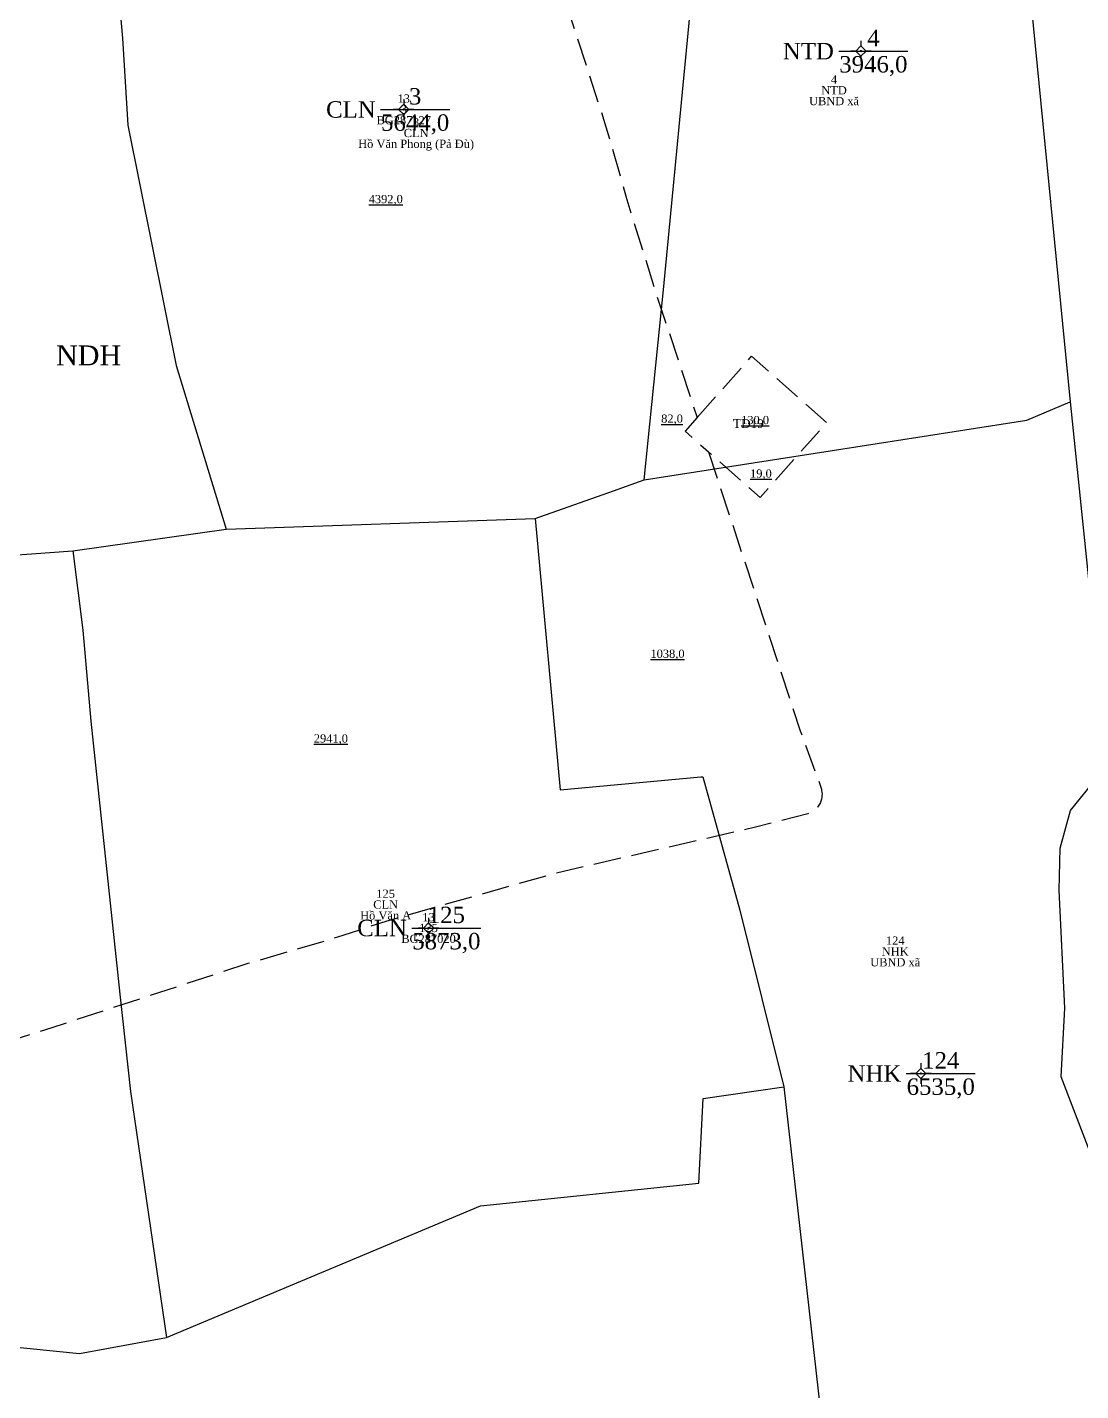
# Model space of a CAD drawing. Header units: metres. Extents: x 543340 to 549474, y 1840490 to 1845220.
# Drawn here: x 547468.8 to 547597, y 1841826.2 to 1841992.2 of the extents above; entities that cross this region are included whole.
import ezdxf
from ezdxf.enums import TextEntityAlignment as Align

# ---------------------------------------------------------------- set-up
doc = ezdxf.new("R2010")
doc.units = ezdxf.units.M
doc.header["$MEASUREMENT"] = 0
doc.linetypes.add('DGN Style 3', pattern=[4.697227, 3.355162, -1.342065])
for name, color, linetype, lineweight in [('Level 10', 7, 'Continuous', 0), ('Level 11', 7, 'Continuous', 0), ('Level 13', 7, 'Continuous', 0), ('Level 15', 7, 'Continuous', 0), ('Level 19', 7, 'Continuous', 0), ('Level 2', 7, 'Continuous', 0), ('Level 28', 7, 'Continuous', 0), ('Level 30', 7, 'Continuous', 0), ('Level 4', 7, 'Continuous', 0), ('Level 5', 7, 'Continuous', 0)]:
    doc.layers.add(name, color=color, linetype=linetype, lineweight=lineweight)
doc.styles.add('Style-Times New Roman', font='times.ttf')

# ---------------------------------------------------------------- blocks, each defined once
blk = doc.blocks.new('CENTRD')
at = {"layer": 'Level 11', "linetype": 'Continuous', "lineweight": 0}
h = blk.add_hatch(color=1, dxfattribs=at)
edge = h.paths.add_edge_path()
edge.add_arc((0, 0), 1.5, 0, 360)
at = {"layer": 'Level 11', "color": 1, "linetype": 'Continuous', "lineweight": 0}
for p, q in [((-6.25, 0), (-12.5, 0)), ((0, 6.25), (-6.25, 0)), ((-6.25, 0), (0, -6.25)), ((0, 12.5), (0, 6.25)), ((6.25, 0), (0, 6.25)), ((0, -6.25), (6.25, 0)), ((12.5, 0), (6.25, 0)), ((0, -6.25), (0, -12.5))]:
    blk.add_line(p, q, dxfattribs=at)
blk = doc.blocks.new('N_THUA_200')
at = {"layer": 'Level 13', "color": 1, "linetype": 'Continuous', "lineweight": 0}
blk.add_line((-2.81, 0), (5.6, 0), dxfattribs=at)
at = {"layer": 'Level 13', "color": 5, "linetype": 'Continuous', "lineweight": 0, "style": 'Style-Times New Roman'}
blk.add_text('3', height=2, dxfattribs=at).set_placement((1.39, 1.6), align=Align.MIDDLE_CENTER)
at = {"layer": 'Level 2', "color": 3, "linetype": 'Continuous', "lineweight": 0, "style": 'Style-Times New Roman'}
blk.add_text('CLN', height=2, dxfattribs=at).set_placement((-3.41, 0), align=Align.MIDDLE_RIGHT)
at = {"layer": 'Level 4', "color": 1, "linetype": 'Continuous', "lineweight": 0, "style": 'Style-Times New Roman'}
blk.add_text('5644,0', height=2, dxfattribs=at).set_placement((1.39, -1.6), align=Align.MIDDLE_CENTER)
blk = doc.blocks.new('N_THUA_201')
at = {"layer": 'Level 13', "color": 1, "linetype": 'Continuous', "lineweight": 0}
blk.add_line((-2.7, 0), (5.71, 0), dxfattribs=at)
at = {"layer": 'Level 13', "color": 5, "linetype": 'Continuous', "lineweight": 0, "style": 'Style-Times New Roman'}
blk.add_text('4', height=2, dxfattribs=at).set_placement((1.51, 1.6), align=Align.MIDDLE_CENTER)
at = {"layer": 'Level 2', "color": 3, "linetype": 'Continuous', "lineweight": 0, "style": 'Style-Times New Roman'}
blk.add_text('NTD', height=2, dxfattribs=at).set_placement((-3.3, 0), align=Align.MIDDLE_RIGHT)
at = {"layer": 'Level 4', "color": 1, "linetype": 'Continuous', "lineweight": 0, "style": 'Style-Times New Roman'}
blk.add_text('3946,0', height=2, dxfattribs=at).set_placement((1.51, -1.6), align=Align.MIDDLE_CENTER)
blk = doc.blocks.new('N_THUA_220')
at = {"layer": 'Level 13', "color": 1, "linetype": 'Continuous', "lineweight": 0}
blk.add_line((-1.78, 0), (6.63, 0), dxfattribs=at)
at = {"layer": 'Level 13', "color": 5, "linetype": 'Continuous', "lineweight": 0, "style": 'Style-Times New Roman'}
blk.add_text('124', height=2, dxfattribs=at).set_placement((2.42, 1.6), align=Align.MIDDLE_CENTER)
at = {"layer": 'Level 2', "color": 3, "linetype": 'Continuous', "lineweight": 0, "style": 'Style-Times New Roman'}
blk.add_text('NHK', height=2, dxfattribs=at).set_placement((-2.38, 0), align=Align.MIDDLE_RIGHT)
at = {"layer": 'Level 4', "color": 1, "linetype": 'Continuous', "lineweight": 0, "style": 'Style-Times New Roman'}
blk.add_text('6535,0', height=2, dxfattribs=at).set_placement((2.42, -1.6), align=Align.MIDDLE_CENTER)
blk = doc.blocks.new('N_THUA_221')
at = {"layer": 'Level 13', "color": 1, "linetype": 'Continuous', "lineweight": 0}
blk.add_line((-2.04, 0), (6.37, 0), dxfattribs=at)
at = {"layer": 'Level 13', "color": 5, "linetype": 'Continuous', "lineweight": 0, "style": 'Style-Times New Roman'}
blk.add_text('125', height=2, dxfattribs=at).set_placement((2.17, 1.6), align=Align.MIDDLE_CENTER)
at = {"layer": 'Level 2', "color": 3, "linetype": 'Continuous', "lineweight": 0, "style": 'Style-Times New Roman'}
blk.add_text('CLN', height=2, dxfattribs=at).set_placement((-2.64, 0), align=Align.MIDDLE_RIGHT)
at = {"layer": 'Level 4', "color": 1, "linetype": 'Continuous', "lineweight": 0, "style": 'Style-Times New Roman'}
blk.add_text('5873,0', height=2, dxfattribs=at).set_placement((2.17, -1.6), align=Align.MIDDLE_CENTER)

msp = doc.modelspace()

# ---------------------------------------------------------------- linework, layer by layer
at = {"layer": 'Level 10', "color": 7, "lineweight": 0}
for p, q in [((547493, 1841931.12), (547530.61, 1841932.41)), ((547474.35, 1841928.48), (547493, 1841931.12))]:
    msp.add_line(p, q, dxfattribs=at)
at = {"layer": 'Level 10', "color": 7, "lineweight": 0, "flags": 128}
for points in [[(547564.03, 1842041.5), (547590.98, 1841994.93), (547595.73, 1841946.64)], [(547543.9, 1841937.15), (547546.23, 1841960.26), (547549.85, 1841997.89), (547540.05, 1842033.32)], [(547478.88, 1842008.28), (547479.43, 1842001.91), (547480.38, 1841990.91), (547481.02, 1841980.3), (547486.91, 1841951.03), (547493, 1841931.12)], [(547543.9, 1841937.15), (547590.45, 1841944.38), (547595.73, 1841946.64)], [(547595.73, 1841946.64), (547598.36, 1841921.51), (547613.02, 1841916.73)], [(547530.61, 1841932.41), (547540.14, 1841935.81), (547543.9, 1841937.15)], [(547530.61, 1841932.41), (547533.68, 1841899.4), (547550.8, 1841900.97), (547551.04, 1841900.99), (547555.53, 1841884.74), (547560.89, 1841863.24)], [(547440.24, 1841924.51), (547453.59, 1841927), (547474.35, 1841928.48)], [(547474.35, 1841928.48), (547475.55, 1841918.81), (547476.52, 1841907.77), (547480.07, 1841874.52), (547481.34, 1841862.65), (547485.74, 1841832.73)], [(547599.26, 1841852.42), (547594.63, 1841864.46), (547595.11, 1841872.8), (547594.4, 1841887.18), (547594.52, 1841892.3), (547595.8, 1841896.86), (547599.07, 1841900.92)], [(547485.74, 1841832.73), (547523.96, 1841848.76), (547550.56, 1841851.51), (547551.05, 1841861.81), (547560.89, 1841863.24)], [(547560.89, 1841863.24), (547569.29, 1841788.85), (547583.09, 1841783.07), (547587.07, 1841796.52), (547591.84, 1841801.44), (547592.62, 1841803.79), (547593.7, 1841807.68), (547594.8, 1841813.99), (547597.9, 1841818.46)], [(547446.57, 1841846.02), (547453.46, 1841835.38), (547463.12, 1841831.98), (547475.16, 1841830.78), (547485.74, 1841832.73)]]:
    msp.add_lwpolyline(points, dxfattribs=at)
at = {"layer": 'Level 30', "color": 5, "linetype": 'DGN Style 3', "lineweight": 13, "flags": 128}
for points in [[(547551.73, 1841940.52), (547562.89, 1841906.57), (547565.18, 1841900.34), (547565.46, 1841899.46), (547565.49, 1841899.33), (547565.53, 1841899.06), (547565.54, 1841898.92), (547565.53, 1841898.66), (547565.52, 1841898.52), (547565.47, 1841898.26), (547565.44, 1841898.13), (547565.35, 1841897.87), (547565.23, 1841897.63), (547565.16, 1841897.51), (547565, 1841897.3), (547564.92, 1841897.19), (547564.73, 1841897), (547564.52, 1841896.83), (547564.3, 1841896.69), (547564.07, 1841896.57), (547563.82, 1841896.48), (547557.43, 1841894.83), (547533.19, 1841889.26), (547512.44, 1841883.38), (547507.2, 1841881.65), (547504.63, 1841880.86), (547495.65, 1841878.24), (547471.78, 1841870.42), (547458.1, 1841866.11), (547445.39, 1841861.41), (547445.24, 1841861.37), (547445.09, 1841861.35), (547444.94, 1841861.35), (547444.79, 1841861.36), (547444.64, 1841861.4), (547444.49, 1841861.45), (547444.35, 1841861.52), (547444.22, 1841861.6), (547444.1, 1841861.7), (547444, 1841861.81), (547443.9, 1841861.94), (547443.83, 1841862.07), (547443.77, 1841862.21), (547443.72, 1841862.35), (547440.73, 1841874.8), (547439.5, 1841878.95), (547433.96, 1841896.43), (547430.17, 1841909), (547429.12, 1841912.17), (547416.13, 1841949.18), (547410.77, 1841966.65), (547409.81, 1841970.12), (547407.16, 1841980.93), (547407.14, 1841981.11), (547407.14, 1841981.29), (547407.15, 1841981.47), (547407.19, 1841981.64), (547407.24, 1841981.81), (547407.31, 1841981.96), (547407.4, 1841982.11), (547407.5, 1841982.25), (547407.61, 1841982.38), (547407.74, 1841982.49), (547407.87, 1841982.59), (547408.02, 1841982.68), (547408.17, 1841982.74), (547408.33, 1841982.8), (547426.99, 1841988.1), (547435.27, 1841990.21), (547457.74, 1841996.91), (547464.76, 1841999.1), (547483.2, 1842004.53), (547493.96, 1842007.83), (547522.6, 1842016.3), (547526.68, 1842017.47), (547526.71, 1842017.47), (547526.74, 1842017.44), (547526.75, 1842017.43), (547531.54, 1842003.85), (547539.24, 1841980.12), (547541.66, 1841971.65), (547545.19, 1841960.26), (547550.34, 1841944.71)], [(547550.34, 1841944.71), (547556.96, 1841952.18), (547566.09, 1841944.09), (547558, 1841934.96), (547551.73, 1841940.52)], [(547550.34, 1841944.71), (547548.87, 1841943.05), (547551.73, 1841940.52)]]:
    msp.add_lwpolyline(points, dxfattribs=at)

# ---------------------------------------------------------------- block references
at = {"layer": 'Level 11', "color": 1, "linetype": 'Continuous', "lineweight": 0, "xscale": 0.1, "yscale": 0.1, "zscale": 0.1}
for p in [(547570.28, 1841989.32), (547514.62, 1841982.22), (547517.64, 1841882.57), (547577.57, 1841864.86)]:
    msp.add_blockref('CENTRD', p, dxfattribs=at)
at = {"layer": 'Level 2', "color": 3, "linetype": 'Continuous', "lineweight": 0}
for name, p in [('N_THUA_201', (547570.28, 1841989.32)), ('N_THUA_200', (547514.62, 1841982.22)), ('N_THUA_221', (547517.64, 1841882.57)), ('N_THUA_220', (547577.57, 1841864.86))]:
    msp.add_blockref(name, p, dxfattribs=at)

# ---------------------------------------------------------------- texts
at = {"layer": 'Level 15', "color": 1, "linetype": 'Continuous', "lineweight": 0, "char_height": 1, "attachment_point": 5, "line_spacing_factor": 0.790495, "style": 'Style-Times New Roman'}
for s, insert in [('4\\PNTD\\PUBND xă', (547567, 1841984.55)), ('3\\PCLN\\PHồ Văn Phong (Pả Đù)', (547516.13, 1841979.19)), ('125\\PCLN\\PHồ Văn A', (547512.42, 1841885.42)), ('124\\PNHK\\PUBND xã', (547574.45, 1841879.71))]:
    msp.add_mtext(s, dxfattribs=dict(at, insert=insert))
at = {"layer": 'Level 19', "color": 2, "linetype": 'Continuous', "lineweight": 0, "char_height": 1, "attachment_point": 5, "line_spacing_factor": 0.790495, "style": 'Style-Times New Roman'}
for s, insert in [('13\\P3\\PBG287127', (547514.62, 1841982.22)), ('13\\P125\\PBG287020', (547517.64, 1841882.57))]:
    msp.add_mtext(s, dxfattribs=dict(at, insert=insert))
at = {"layer": 'Level 28', "color": 1, "lineweight": 0, "style": 'Style-Times New Roman'}
for s, height, p in [('NDH', 2.422, (547472.3, 1841951.07)), ('TD19', 1.07, (547554.69, 1841943.45))]:
    msp.add_text(s, height=height, dxfattribs=at).set_placement(p)
at = {"layer": 'Level 5', "color": 5, "linetype": 'Continuous', "lineweight": 0, "style": 'Style-Times New Roman'}
for s, p in [('%%u4392,0%%U', (547512.43, 1841971.31)), ('%%u82,0%%U', (547547.28, 1841944.58)), ('%%u130,0%%U', (547557.39, 1841944.41)), ('%%u19,0%%U', (547558.1, 1841937.9)), ('%%u1038,0%%U', (547546.73, 1841915.96)), ('%%u2941,0%%U', (547505.75, 1841905.65))]:
    msp.add_text(s, height=1, dxfattribs=at).set_placement(p, align=Align.MIDDLE_CENTER)

doc.saveas('drawing.dxf')
